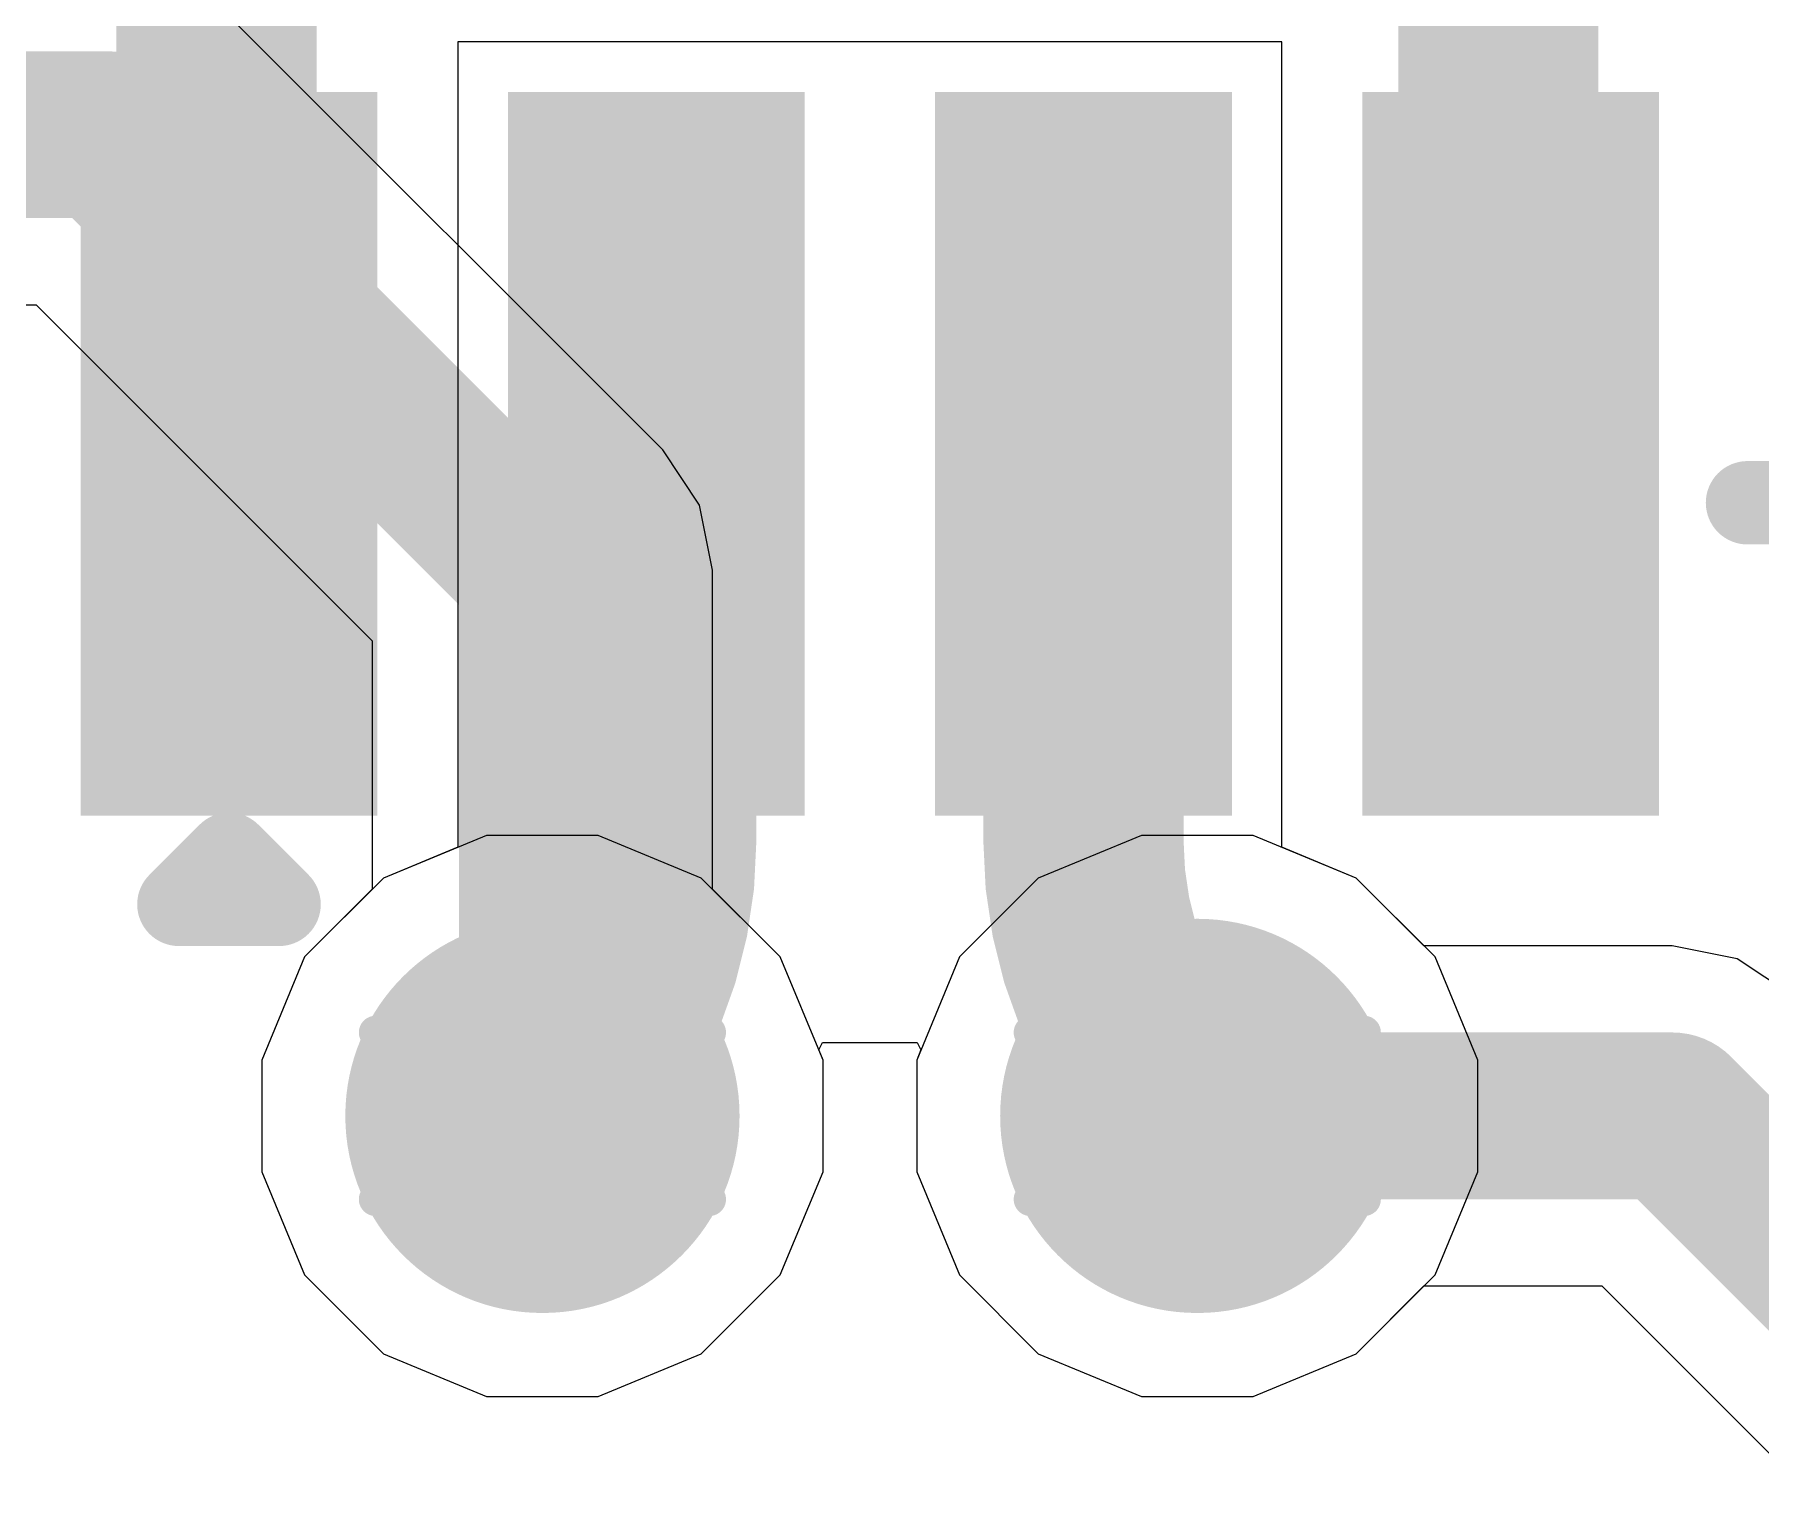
# Model space of a CAD drawing. Header units: inches. Extents: x -4 to 389, y 0 to 108.
# Drawn here: x 40.098 to 42.725, y 32.61 to 34.849 of the extents above; entities that cross this region are included whole.
import ezdxf

# ---------------------------------------------------------------- set-up
doc = ezdxf.new("R2010")
doc.units = ezdxf.units.IN
for name, color, linetype in [('Bottom Layer', 5, 'Continuous'), ('Drill Drawing', 1, 'Continuous'), ('Signal_1', 16, 'Continuous'), ('Signal_2', 76, 'Continuous'), ('Top Layer', 1, 'Continuous'), ('Top Overlay', 2, 'Continuous'), ('Top Solder', 216, 'Continuous'), ('Via Holes', 16, 'Continuous')]:
    doc.layers.add(name, color=color, linetype=linetype)

msp = doc.modelspace()

# ---------------------------------------------------------------- hatches: boundary and pattern name
at = {"layer": 'Bottom Layer'}
h = msp.add_hatch(color=5, dxfattribs=at)
edge = h.paths.add_edge_path()
edge.add_arc((40.8713, 33.2029), 0.3, 0, 360)
h = msp.add_hatch(color=5, dxfattribs=at)
edge = h.paths.add_edge_path()
edge.add_arc((41.8679, 33.2029), 0.3, 0, 360)
at = {"layer": 'Signal_1'}
h = msp.add_hatch(color=16, dxfattribs=at)
edge = h.paths.add_edge_path()
edge.add_arc((40.8713, 33.2029), 0.3, 0, 360)
h = msp.add_hatch(color=16, dxfattribs=at)
edge = h.paths.add_edge_path()
edge.add_arc((41.8679, 33.2029), 0.3, 0, 360)
at = {"layer": 'Signal_2'}
h = msp.add_hatch(color=76, dxfattribs=at)
edge = h.paths.add_edge_path()
edge.add_arc((40.8713, 33.2029), 0.3, 0, 360)
h = msp.add_hatch(color=76, dxfattribs=at)
edge = h.paths.add_edge_path()
edge.add_arc((41.8679, 33.2029), 0.3, 0, 360)
at = {"layer": 'Top Layer'}
for points in [[(40.2192, 34.7107), (40.5692, 34.7107), (40.5692, 33.7107), (40.2192, 33.7107)], [(40.8695, 34.7107), (41.2195, 34.7107), (41.2195, 33.7107), (40.8695, 33.7107)], [(41.5197, 34.7107), (41.8697, 34.7107), (41.8697, 33.7107), (41.5197, 33.7107)], [(42.1699, 34.7107), (42.5199, 34.7107), (42.5199, 33.7107), (42.1699, 33.7107)]]:
    msp.add_hatch(color=1, dxfattribs=at).paths.add_polyline_path(points)
h = msp.add_hatch(color=1, dxfattribs=at)
edge = h.paths.add_edge_path()
edge.add_arc((40.8713, 33.2029), 0.3, 0, 360)
h = msp.add_hatch(color=1, dxfattribs=at)
edge = h.paths.add_edge_path()
edge.add_arc((41.8679, 33.2029), 0.3, 0, 360)
at = {"layer": 'Top Solder'}
for points in [[(40.1684, 34.7615), (40.62, 34.7615), (40.62, 33.6599), (40.1684, 33.6599)], [(40.8187, 34.7615), (41.2703, 34.7615), (41.2703, 33.6599), (40.8187, 33.6599)], [(41.4689, 34.7615), (41.9205, 34.7615), (41.9205, 33.6599), (41.4689, 33.6599)], [(42.1191, 34.7615), (42.5707, 34.7615), (42.5707, 33.6599), (42.1191, 33.6599)]]:
    msp.add_hatch(color=216, dxfattribs=at).paths.add_polyline_path(points)
at = {"layer": 'Via Holes'}
h = msp.add_hatch(color=7, dxfattribs=at)
edge = h.paths.add_edge_path()
edge.add_arc((40.8713, 33.2029), 0.15, 0, 360)
h = msp.add_hatch(color=7, dxfattribs=at)
edge = h.paths.add_edge_path()
edge.add_arc((41.8679, 33.2029), 0.15, 0, 360)

# ---------------------------------------------------------------- linework, layer by layer
at = {"layer": 'Bottom Layer'}
for p, q in [((40.7863, 33.6299), (40.6294, 33.5649)), ((40.9562, 33.6299), (40.7863, 33.6299)), ((41.1131, 33.5649), (40.9562, 33.6299)), ((41.783, 33.6299), (41.626, 33.5649)), ((41.9528, 33.6299), (41.783, 33.6299)), ((42.1098, 33.5649), (41.9528, 33.6299)), ((40.6294, 33.5649), (40.5093, 33.4448)), ((41.2332, 33.4448), (41.1131, 33.5649)), ((41.626, 33.5649), (41.5059, 33.4448)), ((42.2299, 33.4448), (42.1098, 33.5649)), ((40.5093, 33.4448), (40.4443, 33.2879)), ((41.2983, 33.2879), (41.2332, 33.4448)), ((41.5059, 33.4448), (41.4409, 33.2879)), ((42.2949, 33.2879), (42.2299, 33.4448)), ((40.4443, 33.2879), (40.4443, 33.118)), ((41.2983, 33.118), (41.2983, 33.2879)), ((41.4409, 33.2879), (41.4409, 33.118)), ((42.2949, 33.118), (42.2949, 33.2879)), ((40.4443, 33.118), (40.5093, 32.9611)), ((41.2332, 32.9611), (41.2983, 33.118)), ((41.4409, 33.118), (41.5059, 32.9611)), ((42.2299, 32.9611), (42.2949, 33.118)), ((40.5093, 32.9611), (40.6294, 32.8409)), ((41.1131, 32.8409), (41.2332, 32.9611)), ((41.5059, 32.9611), (41.626, 32.8409)), ((42.1098, 32.8409), (42.2299, 32.9611)), ((40.6294, 32.8409), (40.7863, 32.7759)), ((40.9562, 32.7759), (41.1131, 32.8409)), ((41.626, 32.8409), (41.783, 32.7759)), ((41.9528, 32.7759), (42.1098, 32.8409)), ((40.7863, 32.7759), (40.9562, 32.7759)), ((41.783, 32.7759), (41.9528, 32.7759))]:
    msp.add_line(p, q, dxfattribs=at)
at = {"layer": 'Drill Drawing'}
for points in [[(40.7443, 33.3299, 0.0508, 0.0508, 0), (40.8713, 33.4569, 0.0508, 0.0508, 0)], [(40.8713, 33.4569, 0.0508, 0.0508, 0), (40.9983, 33.3299, 0.0508, 0.0508, 0)], [(41.7409, 33.3299, 0.0508, 0.0508, 0), (41.8679, 33.4569, 0.0508, 0.0508, 0)], [(41.8679, 33.4569, 0.0508, 0.0508, 0), (41.9949, 33.3299, 0.0508, 0.0508, 0)], [(40.6173, 33.3299, 0.0508, 0.0508, 0), (40.7443, 33.2029, 0.0508, 0.0508, 0)], [(40.6173, 33.3299, 0.0508, 0.0508, 0), (40.7443, 33.3299, 0.0508, 0.0508, 0)], [(40.9983, 33.3299, 0.0508, 0.0508, 0), (41.1253, 33.3299, 0.0508, 0.0508, 0)], [(40.9983, 33.2029, 0.0508, 0.0508, 0), (41.1253, 33.3299, 0.0508, 0.0508, 0)], [(41.6139, 33.3299, 0.0508, 0.0508, 0), (41.7409, 33.2029, 0.0508, 0.0508, 0)], [(41.6139, 33.3299, 0.0508, 0.0508, 0), (41.7409, 33.3299, 0.0508, 0.0508, 0)], [(41.9949, 33.3299, 0.0508, 0.0508, 0), (42.1219, 33.3299, 0.0508, 0.0508, 0)], [(41.9949, 33.2029, 0.0508, 0.0508, 0), (42.1219, 33.3299, 0.0508, 0.0508, 0)], [(40.6173, 33.0759, 0.0508, 0.0508, 0), (40.7443, 33.2029, 0.0508, 0.0508, 0)], [(40.9983, 33.2029, 0.0508, 0.0508, 0), (41.1253, 33.0759, 0.0508, 0.0508, 0)], [(41.6139, 33.0759, 0.0508, 0.0508, 0), (41.7409, 33.2029, 0.0508, 0.0508, 0)], [(41.9949, 33.2029, 0.0508, 0.0508, 0), (42.1219, 33.0759, 0.0508, 0.0508, 0)], [(40.6173, 33.0759, 0.0508, 0.0508, 0), (40.7443, 33.0759, 0.0508, 0.0508, 0)], [(40.7443, 33.0759, 0.0508, 0.0508, 0), (40.8713, 32.9489, 0.0508, 0.0508, 0)], [(40.8713, 32.9489, 0.0508, 0.0508, 0), (40.9983, 33.0759, 0.0508, 0.0508, 0)], [(40.9983, 33.0759, 0.0508, 0.0508, 0), (41.1253, 33.0759, 0.0508, 0.0508, 0)], [(41.6139, 33.0759, 0.0508, 0.0508, 0), (41.7409, 33.0759, 0.0508, 0.0508, 0)], [(41.7409, 33.0759, 0.0508, 0.0508, 0), (41.8679, 32.9489, 0.0508, 0.0508, 0)], [(41.8679, 32.9489, 0.0508, 0.0508, 0), (41.9949, 33.0759, 0.0508, 0.0508, 0)], [(41.9949, 33.0759, 0.0508, 0.0508, 0), (42.1219, 33.0759, 0.0508, 0.0508, 0)]]:
    msp.add_lwpolyline(points, format="xyseb", dxfattribs=at)
for points in [[(40.8586, 33.4569, 0.0254, 0.0254, 1), (40.884, 33.4569, 0.0254, 0.0254, 1)], [(40.8586, 33.4569, 0.0254, 0.0254, 1), (40.884, 33.4569, 0.0254, 0.0254, 1)], [(41.8552, 33.4569, 0.0254, 0.0254, 1), (41.8806, 33.4569, 0.0254, 0.0254, 1)], [(41.8552, 33.4569, 0.0254, 0.0254, 1), (41.8806, 33.4569, 0.0254, 0.0254, 1)], [(40.6046, 33.3299, 0.0254, 0.0254, 1), (40.63, 33.3299, 0.0254, 0.0254, 1)], [(40.6046, 33.3299, 0.0254, 0.0254, 1), (40.63, 33.3299, 0.0254, 0.0254, 1)], [(40.7316, 33.3299, 0.0254, 0.0254, 1), (40.757, 33.3299, 0.0254, 0.0254, 1)], [(40.7316, 33.3299, 0.0254, 0.0254, 1), (40.757, 33.3299, 0.0254, 0.0254, 1)], [(40.9856, 33.3299, 0.0254, 0.0254, 1), (41.011, 33.3299, 0.0254, 0.0254, 1)], [(40.9856, 33.3299, 0.0254, 0.0254, 1), (41.011, 33.3299, 0.0254, 0.0254, 1)], [(41.1126, 33.3299, 0.0254, 0.0254, 1), (41.138, 33.3299, 0.0254, 0.0254, 1)], [(41.1126, 33.3299, 0.0254, 0.0254, 1), (41.138, 33.3299, 0.0254, 0.0254, 1)], [(41.6012, 33.3299, 0.0254, 0.0254, 1), (41.6266, 33.3299, 0.0254, 0.0254, 1)], [(41.6012, 33.3299, 0.0254, 0.0254, 1), (41.6266, 33.3299, 0.0254, 0.0254, 1)], [(41.7282, 33.3299, 0.0254, 0.0254, 1), (41.7536, 33.3299, 0.0254, 0.0254, 1)], [(41.7282, 33.3299, 0.0254, 0.0254, 1), (41.7536, 33.3299, 0.0254, 0.0254, 1)], [(41.9822, 33.3299, 0.0254, 0.0254, 1), (42.0076, 33.3299, 0.0254, 0.0254, 1)], [(41.9822, 33.3299, 0.0254, 0.0254, 1), (42.0076, 33.3299, 0.0254, 0.0254, 1)], [(42.1092, 33.3299, 0.0254, 0.0254, 1), (42.1346, 33.3299, 0.0254, 0.0254, 1)], [(42.1092, 33.3299, 0.0254, 0.0254, 1), (42.1346, 33.3299, 0.0254, 0.0254, 1)], [(40.7316, 33.2029, 0.0254, 0.0254, 1), (40.757, 33.2029, 0.0254, 0.0254, 1)], [(40.7316, 33.2029, 0.0254, 0.0254, 1), (40.757, 33.2029, 0.0254, 0.0254, 1)], [(40.9856, 33.2029, 0.0254, 0.0254, 1), (41.011, 33.2029, 0.0254, 0.0254, 1)], [(40.9856, 33.2029, 0.0254, 0.0254, 1), (41.011, 33.2029, 0.0254, 0.0254, 1)], [(41.7282, 33.2029, 0.0254, 0.0254, 1), (41.7536, 33.2029, 0.0254, 0.0254, 1)], [(41.7282, 33.2029, 0.0254, 0.0254, 1), (41.7536, 33.2029, 0.0254, 0.0254, 1)], [(41.9822, 33.2029, 0.0254, 0.0254, 1), (42.0076, 33.2029, 0.0254, 0.0254, 1)], [(41.9822, 33.2029, 0.0254, 0.0254, 1), (42.0076, 33.2029, 0.0254, 0.0254, 1)], [(40.6046, 33.0759, 0.0254, 0.0254, 1), (40.63, 33.0759, 0.0254, 0.0254, 1)], [(40.6046, 33.0759, 0.0254, 0.0254, 1), (40.63, 33.0759, 0.0254, 0.0254, 1)], [(40.7316, 33.0759, 0.0254, 0.0254, 1), (40.757, 33.0759, 0.0254, 0.0254, 1)], [(40.7316, 33.0759, 0.0254, 0.0254, 1), (40.757, 33.0759, 0.0254, 0.0254, 1)], [(40.9856, 33.0759, 0.0254, 0.0254, 1), (41.011, 33.0759, 0.0254, 0.0254, 1)], [(40.9856, 33.0759, 0.0254, 0.0254, 1), (41.011, 33.0759, 0.0254, 0.0254, 1)], [(41.1126, 33.0759, 0.0254, 0.0254, 1), (41.138, 33.0759, 0.0254, 0.0254, 1)], [(41.1126, 33.0759, 0.0254, 0.0254, 1), (41.138, 33.0759, 0.0254, 0.0254, 1)], [(41.6012, 33.0759, 0.0254, 0.0254, 1), (41.6266, 33.0759, 0.0254, 0.0254, 1)], [(41.6012, 33.0759, 0.0254, 0.0254, 1), (41.6266, 33.0759, 0.0254, 0.0254, 1)], [(41.7282, 33.0759, 0.0254, 0.0254, 1), (41.7536, 33.0759, 0.0254, 0.0254, 1)], [(41.7282, 33.0759, 0.0254, 0.0254, 1), (41.7536, 33.0759, 0.0254, 0.0254, 1)], [(41.9822, 33.0759, 0.0254, 0.0254, 1), (42.0076, 33.0759, 0.0254, 0.0254, 1)], [(41.9822, 33.0759, 0.0254, 0.0254, 1), (42.0076, 33.0759, 0.0254, 0.0254, 1)], [(42.1092, 33.0759, 0.0254, 0.0254, 1), (42.1346, 33.0759, 0.0254, 0.0254, 1)], [(42.1092, 33.0759, 0.0254, 0.0254, 1), (42.1346, 33.0759, 0.0254, 0.0254, 1)], [(40.8586, 32.9489, 0.0254, 0.0254, 1), (40.884, 32.9489, 0.0254, 0.0254, 1)], [(40.8586, 32.9489, 0.0254, 0.0254, 1), (40.884, 32.9489, 0.0254, 0.0254, 1)], [(41.8552, 32.9489, 0.0254, 0.0254, 1), (41.8806, 32.9489, 0.0254, 0.0254, 1)], [(41.8552, 32.9489, 0.0254, 0.0254, 1), (41.8806, 32.9489, 0.0254, 0.0254, 1)]]:
    msp.add_lwpolyline(points, format="xyseb", close=True, dxfattribs=at)
at = {"layer": 'Signal_1'}
for p, q in [((40.7863, 33.6299), (40.6294, 33.5649)), ((40.9562, 33.6299), (40.7863, 33.6299)), ((41.1131, 33.5649), (40.9562, 33.6299)), ((41.783, 33.6299), (41.626, 33.5649)), ((41.9528, 33.6299), (41.783, 33.6299)), ((42.1098, 33.5649), (41.9528, 33.6299)), ((40.6294, 33.5649), (40.5093, 33.4448)), ((41.2332, 33.4448), (41.1131, 33.5649)), ((41.626, 33.5649), (41.5059, 33.4448)), ((42.2299, 33.4448), (42.1098, 33.5649)), ((40.5093, 33.4448), (40.4443, 33.2879)), ((41.2983, 33.2879), (41.2332, 33.4448)), ((41.5059, 33.4448), (41.4409, 33.2879)), ((42.2949, 33.2879), (42.2299, 33.4448)), ((40.4443, 33.2879), (40.4443, 33.118)), ((41.2983, 33.118), (41.2983, 33.2879)), ((41.4409, 33.2879), (41.4409, 33.118)), ((42.2949, 33.118), (42.2949, 33.2879)), ((40.4443, 33.118), (40.5093, 32.9611)), ((41.2332, 32.9611), (41.2983, 33.118)), ((41.4409, 33.118), (41.5059, 32.9611)), ((42.2299, 32.9611), (42.2949, 33.118)), ((40.5093, 32.9611), (40.6294, 32.8409)), ((41.1131, 32.8409), (41.2332, 32.9611)), ((41.5059, 32.9611), (41.626, 32.8409)), ((42.1098, 32.8409), (42.2299, 32.9611)), ((40.6294, 32.8409), (40.7863, 32.7759)), ((40.9562, 32.7759), (41.1131, 32.8409)), ((41.626, 32.8409), (41.783, 32.7759)), ((41.9528, 32.7759), (42.1098, 32.8409)), ((40.7863, 32.7759), (40.9562, 32.7759)), ((41.783, 32.7759), (41.9528, 32.7759))]:
    msp.add_line(p, q, dxfattribs=at)
at = {"layer": 'Signal_2'}
for p, q in [((41.0544, 34.2165), (40.3913, 34.8795)), ((39.9144, 34.4374), (40.1009, 34.4374)), ((40.1009, 34.4374), (40.6123, 33.9261)), ((41.1105, 34.1325), (41.0544, 34.2165)), ((41.1302, 34.0334), (41.1105, 34.1325)), ((41.1302, 33.5478), (41.1302, 34.0334)), ((40.6123, 33.9261), (40.6123, 33.5478)), ((41.783, 33.6299), (41.626, 33.5649)), ((41.9528, 33.6299), (41.783, 33.6299)), ((42.1098, 33.5649), (41.9528, 33.6299)), ((40.6123, 33.5478), (40.5093, 33.4448)), ((41.2332, 33.4448), (41.1302, 33.5478)), ((41.626, 33.5649), (41.5059, 33.4448)), ((42.2128, 33.4619), (42.1098, 33.5649)), ((40.5093, 33.4448), (40.4443, 33.2879)), ((41.2983, 33.2879), (41.2332, 33.4448)), ((41.5059, 33.4448), (41.4409, 33.2879)), ((42.5907, 33.4619), (42.2128, 33.4619)), ((42.6898, 33.4422), (42.5907, 33.4619)), ((42.7738, 33.3861), (42.6898, 33.4422)), ((40.4443, 33.2879), (40.4443, 33.118)), ((41.2983, 33.118), (41.2983, 33.2879)), ((41.4409, 33.2879), (41.4409, 33.118)), ((40.4443, 33.118), (40.5093, 32.9611)), ((41.2332, 32.9611), (41.2983, 33.118)), ((41.4409, 33.118), (41.5059, 32.9611)), ((40.5093, 32.9611), (40.6294, 32.8409)), ((41.1131, 32.8409), (41.2332, 32.9611)), ((41.5059, 32.9611), (41.626, 32.8409)), ((42.1098, 32.8409), (42.2128, 32.944)), ((42.2128, 32.944), (42.4834, 32.944)), ((42.4834, 32.944), (43.0988, 32.3285)), ((40.6294, 32.8409), (40.7863, 32.7759)), ((40.9562, 32.7759), (41.1131, 32.8409)), ((41.626, 32.8409), (41.783, 32.7759)), ((41.9528, 32.7759), (42.1098, 32.8409)), ((40.7863, 32.7759), (40.9562, 32.7759)), ((41.783, 32.7759), (41.9528, 32.7759))]:
    msp.add_line(p, q, dxfattribs=at)
for points in [[(37.084, 34.6964, 0.254, 0.254, 0), (40.2082, 34.6964, 0.254, 0.254, 0)], [(40.2082, 34.6964, 0.254, 0.254, 0), (40.8713, 34.0334, 0.254, 0.254, 0)], [(40.8713, 33.2029, 0.254, 0.254, 0), (40.8713, 34.0334, 0.254, 0.254, 0)], [(41.8679, 33.2029, 0.254, 0.254, 0), (42.5907, 33.2029, 0.254, 0.254, 0)], [(42.5907, 33.2029, 0.254, 0.254, 0), (43.3578, 32.4358, 0.254, 0.254, 0)]]:
    msp.add_lwpolyline(points, format="xyseb", dxfattribs=at)
for points in [[(40.1447, 34.6964, 0.127, 0.127, 1), (40.2717, 34.6964, 0.127, 0.127, 1)], [(40.1447, 34.6964, 0.127, 0.127, 1), (40.2717, 34.6964, 0.127, 0.127, 1)], [(40.8078, 34.0334, 0.127, 0.127, 1), (40.9348, 34.0334, 0.127, 0.127, 1)], [(40.8078, 34.0334, 0.127, 0.127, 1), (40.9348, 34.0334, 0.127, 0.127, 1)], [(40.8078, 33.2029, 0.127, 0.127, 1), (40.9348, 33.2029, 0.127, 0.127, 1)], [(41.8044, 33.2029, 0.127, 0.127, 1), (41.9314, 33.2029, 0.127, 0.127, 1)], [(42.5272, 33.2029, 0.127, 0.127, 1), (42.6542, 33.2029, 0.127, 0.127, 1)], [(42.5272, 33.2029, 0.127, 0.127, 1), (42.6542, 33.2029, 0.127, 0.127, 1)]]:
    msp.add_lwpolyline(points, format="xyseb", close=True, dxfattribs=at)
at = {"layer": 'Top Layer'}
for p, q in [((41.2657, 34.8377), (40.7425, 34.8377)), ((40.7425, 34.8377), (40.7425, 33.6118)), ((41.3927, 34.8377), (41.2657, 34.8377)), ((41.9967, 34.8377), (41.3927, 34.8377)), ((41.9967, 33.6118), (41.9967, 34.8377)), ((40.7425, 33.6118), (40.6294, 33.5649)), ((42.1098, 33.5649), (41.9967, 33.6118)), ((40.6294, 33.5649), (40.5093, 33.4448)), ((42.2299, 33.4448), (42.1098, 33.5649)), ((40.5093, 33.4448), (40.4443, 33.2879)), ((42.2949, 33.2879), (42.2299, 33.4448)), ((41.2918, 33.3035), (41.2977, 33.3147)), ((41.2977, 33.3147), (41.4414, 33.3147)), ((41.4414, 33.3147), (41.4474, 33.3035)), ((40.4443, 33.2879), (40.4443, 33.118)), ((41.2983, 33.2879), (41.2918, 33.3035)), ((41.2983, 33.118), (41.2983, 33.2879)), ((41.4474, 33.3035), (41.4409, 33.2879)), ((41.4409, 33.2879), (41.4409, 33.118)), ((42.2949, 33.118), (42.2949, 33.2879)), ((40.4443, 33.118), (40.5093, 32.9611)), ((41.2332, 32.9611), (41.2983, 33.118)), ((41.4409, 33.118), (41.5059, 32.9611)), ((42.2299, 32.9611), (42.2949, 33.118)), ((40.5093, 32.9611), (40.6294, 32.8409)), ((41.1131, 32.8409), (41.2332, 32.9611)), ((41.5059, 32.9611), (41.626, 32.8409)), ((42.1098, 32.8409), (42.2299, 32.9611)), ((40.6294, 32.8409), (40.7863, 32.7759)), ((40.9562, 32.7759), (41.1131, 32.8409)), ((41.626, 32.8409), (41.783, 32.7759)), ((41.9528, 32.7759), (42.1098, 32.8409)), ((40.7863, 32.7759), (40.9562, 32.7759)), ((41.783, 32.7759), (41.9528, 32.7759))]:
    msp.add_line(p, q, dxfattribs=at)
for points in [[(40.3754, 34.2107, 0.3048, 0.3048, 0), (40.3754, 35.2455, 0.3048, 0.3048, 0)], [(42.3261, 34.2107, 0.3048, 0.3048, 0), (42.3261, 35.2252, 0.3048, 0.3048, 0)], [(41.0445, 33.6211, 0.3048, 0.3048, 0), (41.0445, 34.2107, 0.3048, 0.3048, 0)], [(41.6947, 33.6211, 0.3048, 0.3048, 0), (41.6947, 34.2107, 0.3048, 0.3048, 0)], [(41.0445, 33.6211, 0.3048, 0.3048, -0.198912), (40.8713, 33.2029, 0.3048, 0.3048, 0)], [(41.8679, 33.2029, 0.3048, 0.3048, -0.198912), (41.6947, 33.6211, 0.3048, 0.3048, 0)]]:
    msp.add_lwpolyline(points, format="xyseb", dxfattribs=at)
for points in [[(40.2992, 34.2107, 0.1524, 0.1524, 1), (40.4516, 34.2107, 0.1524, 0.1524, 1)], [(40.9683, 34.2107, 0.1524, 0.1524, 1), (41.1207, 34.2107, 0.1524, 0.1524, 1)], [(41.6185, 34.2107, 0.1524, 0.1524, 1), (41.7709, 34.2107, 0.1524, 0.1524, 1)], [(42.2499, 34.2107, 0.1524, 0.1524, 1), (42.4023, 34.2107, 0.1524, 0.1524, 1)], [(40.9683, 33.6211, 0.1524, 0.1524, 1), (41.1207, 33.6211, 0.1524, 0.1524, 1)], [(40.9683, 33.6211, 0.1524, 0.1524, 1), (41.1207, 33.6211, 0.1524, 0.1524, 1)], [(41.6185, 33.6211, 0.1524, 0.1524, 1), (41.7709, 33.6211, 0.1524, 0.1524, 1)], [(41.6185, 33.6211, 0.1524, 0.1524, 1), (41.7709, 33.6211, 0.1524, 0.1524, 1)], [(40.7951, 33.2029, 0.1524, 0.1524, 1), (40.9475, 33.2029, 0.1524, 0.1524, 1)], [(41.7917, 33.2029, 0.1524, 0.1524, 1), (41.9441, 33.2029, 0.1524, 0.1524, 1)]]:
    msp.add_lwpolyline(points, format="xyseb", close=True, dxfattribs=at)
at = {"layer": 'Top Overlay'}
for points in [[(42.7054, 34.1361, 0.127, 0.127, 0), (43.434, 34.1361, 0.127, 0.127, 0)], [(40.318, 33.5249, 0.127, 0.127, 0), (40.3942, 33.6011, 0.127, 0.127, 0)], [(40.3942, 33.6011, 0.127, 0.127, 0), (40.4704, 33.5249, 0.127, 0.127, 0)], [(40.318, 33.5249, 0.127, 0.127, 0), (40.4704, 33.5249, 0.127, 0.127, 0)]]:
    msp.add_lwpolyline(points, format="xyseb", dxfattribs=at)
for points in [[(42.6736, 34.1361, 0.0635, 0.0635, 1), (42.7371, 34.1361, 0.0635, 0.0635, 1)], [(40.3625, 33.6011, 0.0635, 0.0635, 1), (40.426, 33.6011, 0.0635, 0.0635, 1)], [(40.3625, 33.6011, 0.0635, 0.0635, 1), (40.426, 33.6011, 0.0635, 0.0635, 1)], [(40.2863, 33.5249, 0.0635, 0.0635, 1), (40.3498, 33.5249, 0.0635, 0.0635, 1)], [(40.2863, 33.5249, 0.0635, 0.0635, 1), (40.3498, 33.5249, 0.0635, 0.0635, 1)], [(40.4387, 33.5249, 0.0635, 0.0635, 1), (40.5022, 33.5249, 0.0635, 0.0635, 1)], [(40.4387, 33.5249, 0.0635, 0.0635, 1), (40.5022, 33.5249, 0.0635, 0.0635, 1)]]:
    msp.add_lwpolyline(points, format="xyseb", close=True, dxfattribs=at)

doc.saveas('drawing.dxf')
